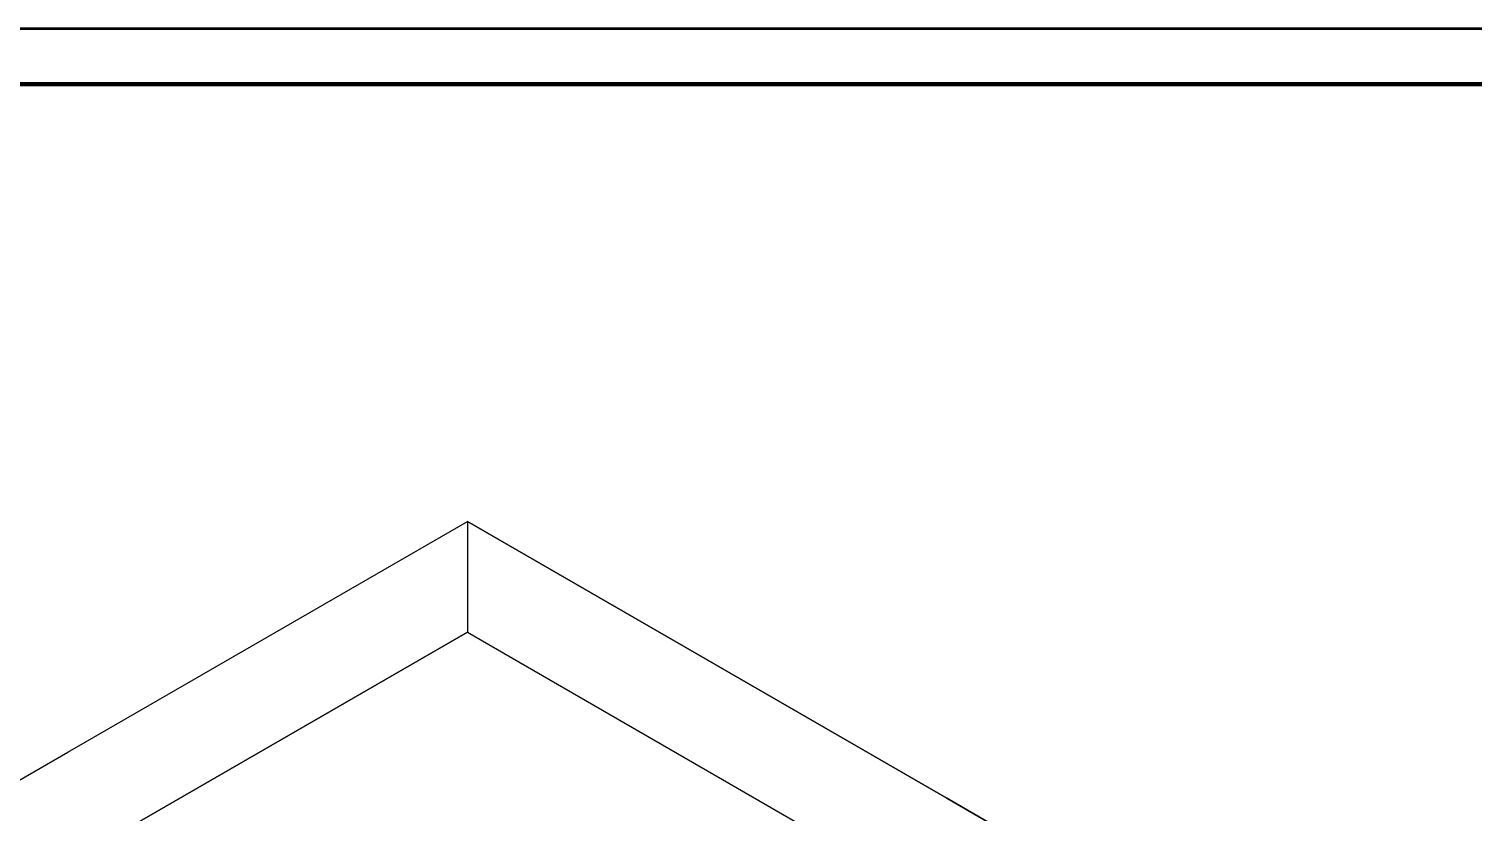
# Model space of a CAD drawing. Header units: metres. Extents: x 0 to 10.2, y 0 to 3.
# Drawn here: x 1.254 to 2.558, y 2.263 to 2.97 of the extents above; entities that cross this region are included whole.
import ezdxf

# ---------------------------------------------------------------- set-up
doc = ezdxf.new("R2010")
doc.units = ezdxf.units.M
doc.header["$LTSCALE"] = 0.25
doc.layers.add('ISO-ARISTAS', color=8, linetype='CONTINUOUS')
doc.layers.add('MARCO', color=7, linetype='CONTINUOUS', lineweight=50)

msp = doc.modelspace()

# ---------------------------------------------------------------- linework, layer by layer
at = {"layer": 'ISO-ARISTAS', "color": 250}
for p, q in [((1.2892, 2.3167), (1.65, 2.525)), ((1.2892, 2.3167), (1.65, 2.525)), ((1.65, 2.525), (1.65, 2.425)), ((2.083, 2.275), (1.65, 2.525)), ((1.65, 2.525), (1.65, 2.425)), ((1.65, 2.525), (2.083, 2.275)), ((1.65, 2.425), (1.2892, 2.2167)), ((1.2892, 2.2167), (1.65, 2.425)), ((1.65, 2.425), (2.083, 2.175)), ((1.65, 2.425), (2.083, 2.175)), ((0.9283, 2.1083), (1.2892, 2.3167)), ((0.9283, 2.1083), (1.2892, 2.3167)), ((2.516, 2.025), (2.083, 2.275)), ((2.083, 2.275), (2.516, 2.025))]:
    msp.add_line(p, q, dxfattribs=at)
at = {"layer": 'MARCO'}
msp.add_lwpolyline([(0, 0), (4.205, 0), (4.205, 2.97), (0, 2.97)], close=True, dxfattribs=at)
at = {"layer": 'MARCO', "const_width": 0.004}
msp.add_lwpolyline([(0.125, 0.05), (4.155, 0.05), (4.155, 2.92), (0.125, 2.92)], close=True, dxfattribs=at)

doc.saveas('drawing.dxf')
